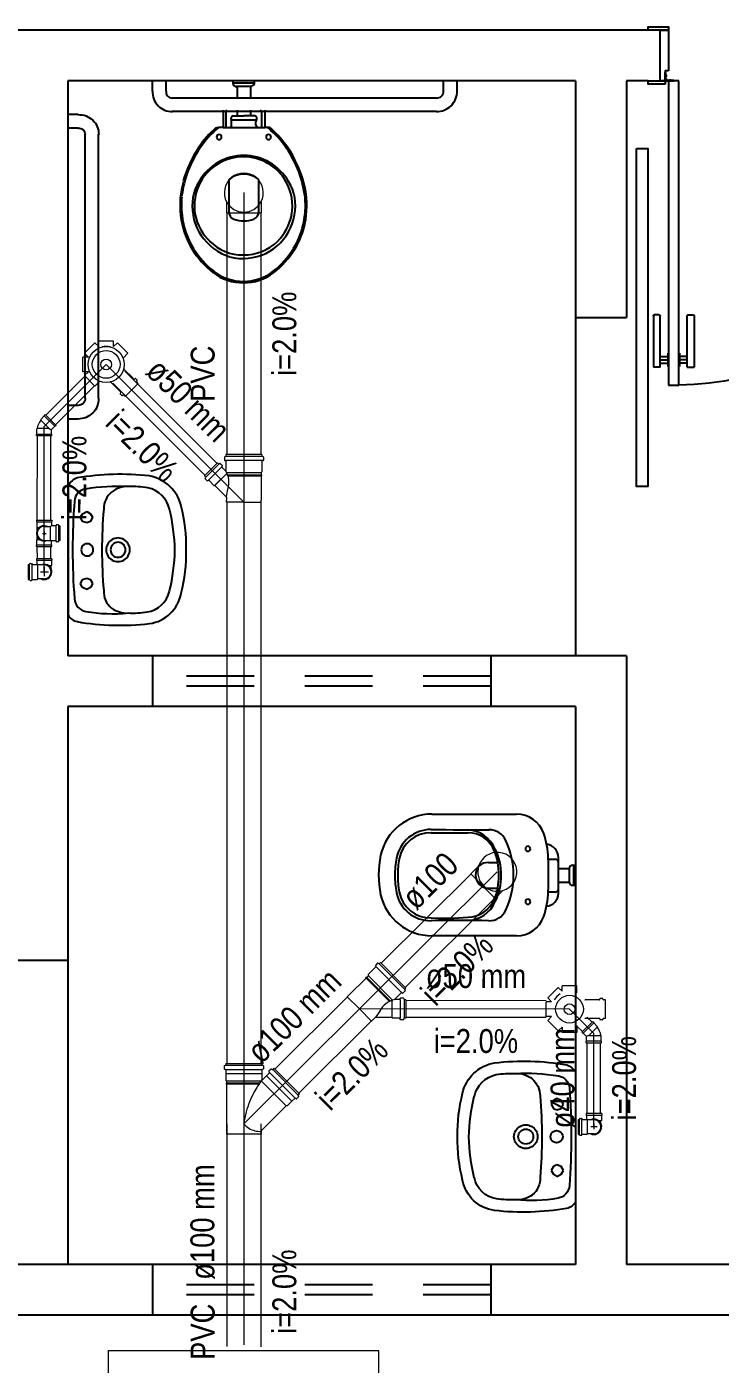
# Model space of a CAD drawing. Header units: inches. Extents: x 48180 to 96389, y -17773 to -8880.
# Drawn here: x 48201.003 to 48203.053, y -8893.734 to -8889.779 of the extents above; entities that cross this region are included whole.
import ezdxf

# ---------------------------------------------------------------- set-up
doc = ezdxf.new("R2010")
doc.units = ezdxf.units.IN
doc.header["$MEASUREMENT"] = 0
doc.linetypes.add('CONTORNO_QUADRO_T', pattern=[0.35, 0.2, -0.15])
for name, color, linetype in [('at_Entity', 7, 'Continuous'), ('barras acess', 7, 'Continuous'), ('ESQUADRIA', 3, 'Continuous'), ('ESQUADRIAS', 7, 'Continuous'), ('Esquadrias_Portas', 2, 'Continuous'), ('JANELA2', 1, 'Continuous'), ('Layout_Equipamentos', 7, 'Continuous'), ('LOUÇAS', 7, 'Continuous'), ('PAREDE', 4, 'Continuous'), ('soleira piso', 7, 'Continuous'), ('TEXTO01', 7, 'Continuous')]:
    doc.layers.add(name, color=color, linetype=linetype)
for name, color, linetype, lineweight in [('NÍVEL 1', 7, 'Continuous', 20), ('Simbolos', 5, 'Continuous', 20), ('Simbolos_int', 174, 'Continuous', 5), ('TQ-Seção tubo', 5, 'Continuous', 20), ('TQ-Textos tubo', 7, 'Continuous', 20), ('TQ-Tubos detalhe', 90, 'Continuous', 20)]:
    doc.layers.add(name, color=color, linetype=linetype, lineweight=lineweight)
doc.styles.add('ARIAL', font='ARIALN.TTF')

# ---------------------------------------------------------------- blocks, each defined once
blk = doc.blocks.new('P90_02')
at = {"layer": 'ESQUADRIAS', "color": 2}
for p, q in [((0.025, 0.075), (0.025, 0.975)), ((0.025, 0.975), (0.055, 0.975)), ((0.055, 0.975), (0.055, 0.075)), ((0.055, 0.075), (0.025, 0.075))]:
    blk.add_line(p, q, dxfattribs=at)
at = {"layer": 'ESQUADRIAS', "color": 3, "linetype": 'Continuous'}
for p, q in [((-0.02, 0.7698), (-0.02, 0.9215)), ((0, 0.9215), (0, 0.7698)), ((0.023, 0.88), (0.023, 0.92)), ((0.057, 0.88), (0.057, 0.92)), ((0.08, 0.9215), (0.08, 0.7698)), ((0.1, 0.7698), (0.1, 0.9215)), ((-0.0035, 0.7668), (-0.0175, 0.7668)), ((0.0835, 0.7668), (0.0975, 0.7668))]:
    blk.add_line(p, q, dxfattribs=at)
at = {"layer": 'ESQUADRIAS', "color": 3}
for p, q in [((0, 0.9215), (-0.02, 0.9215)), ((0, 0.91), (0.023, 0.91)), ((0.023, 0.92), (0.025, 0.92)), ((0.057, 0.92), (0.055, 0.92)), ((0.08, 0.91), (0.057, 0.91)), ((0.08, 0.9215), (0.1, 0.9215)), ((0, 0.9), (0.023, 0.9)), ((0, 0.89), (0.023, 0.89)), ((0.023, 0.88), (0.025, 0.88)), ((0.057, 0.88), (0.055, 0.88)), ((0.08, 0.9), (0.057, 0.9)), ((0.08, 0.89), (0.057, 0.89))]:
    blk.add_line(p, q, dxfattribs=at)
at = {"layer": 'ESQUADRIAS'}
for p, q in [((0.0165, 0.0585), (0.0165, 0.0615)), ((0.0315, 0.0735), (0.0285, 0.0735))]:
    blk.add_line(p, q, dxfattribs=at)
at = {"layer": 'ESQUADRIAS', "color": 3}
for points in [[(0.015, 0.085), (-0.035, 0.085), (-0.035, 0.075), (0.015, 0.075)], [(0.985, 0.085), (0.935, 0.085), (0.935, 0.075), (0.985, 0.075)], [(0.025, -0.075), (0, -0.075), (-0.035, -0.075), (-0.035, -0.085), (0.025, -0.085)], [(0.985, -0.075), (0.925, -0.075), (0.925, -0.085), (0.985, -0.085)]]:
    blk.add_lwpolyline(points, close=True, dxfattribs=at)
at = {"layer": 'ESQUADRIAS', "color": 2}
for points in [[(0.025, 0.045), (0.015, 0.045), (0.015, 0.075), (0, 0.075), (0, -0.075), (0.025, -0.075)], [(0.925, 0.045), (0.935, 0.045), (0.935, 0.075), (0.95, 0.075), (0.95, -0.075), (0.925, -0.075)]]:
    blk.add_lwpolyline(points, close=True, dxfattribs=at)
at = {"layer": 'ESQUADRIAS', "color": 1}
for points in [[(0.016, 0.0705, -0.236068), (0.015, 0.0725), (0.015, 0.07), (0.015, 0.05), (0.016, 0.05)], [(0.0195, 0.074, 0.236068), (0.0175, 0.075), (0.02, 0.075), (0.04, 0.075), (0.04, 0.074)]]:
    blk.add_lwpolyline(points, format="xyb", close=True, dxfattribs=at)
at = {"layer": 'ESQUADRIAS'}
for points in [[(0.0173, 0.0625), (0.0165, 0.0615), (0.016, 0.0615)], [(0.0173, 0.0575), (0.0165, 0.0585), (0.016, 0.0585)], [(0.0173, 0.0596), (0.0175, 0.0596), (0.0175, 0.0575), (0.0173, 0.0575), (0.0173, 0.0625), (0.0175, 0.0625), (0.0175, 0.0604), (0.0173, 0.0604)], [(0.0275, 0.0727), (0.0285, 0.0735), (0.0285, 0.074)], [(0.0304, 0.0727), (0.0304, 0.0725), (0.0325, 0.0725), (0.0325, 0.0727), (0.0275, 0.0727), (0.0275, 0.0725), (0.0296, 0.0725), (0.0296, 0.0727)], [(0.0325, 0.0727), (0.0315, 0.0735), (0.0315, 0.074)]]:
    blk.add_lwpolyline(points, dxfattribs=at)
at = {"layer": 'ESQUADRIAS', "color": 1}
blk.add_circle((0.0175, 0.0725), 0.0025, dxfattribs=at)
at = {"layer": 'ESQUADRIAS'}
blk.add_arc((0.0429, 0.083), 0.8921, 0.1295, 89.2231, dxfattribs=at)
at = {"layer": 'ESQUADRIAS', "color": 3, "linetype": 'Continuous'}
for centre, start, end in [((-0.017, 0.7698), 180, 260.5377), ((-0.003, 0.7698), 260.5377, 360), ((0.083, 0.7698), 180, 279.4623), ((0.097, 0.7698), 279.4623, 0)]:
    blk.add_arc(centre, 0.003, start, end, dxfattribs=at)
blk = doc.blocks.new('new block5')
at = {"layer": 'barras acess', "color": 0}
for p, q in [((-0.3905, 0.04), (0.3905, 0.04)), ((-0.3905, 0), (0.3905, 0)), ((-0.4517, -0.0201), (-0.4517, -0.0508)), ((-0.4117, -0.0201), (-0.4117, -0.0508)), ((0.4083, -0.0201), (0.4083, -0.0508)), ((0.4483, -0.0201), (0.4483, -0.0508))]:
    blk.add_line(p, q, dxfattribs=at)
for centre, radius, start, end in [((-0.3917, -0.02), 0.06, 88.8662, 180.134), ((0.3905, -0.0177), 0.0579, 357.6185, 90.9862), ((-0.3915, -0.0201), 0.0201, 87.1138, 179.9486), ((0.3904, -0.0181), 0.0181, 353.5362, 89.508)]:
    blk.add_arc(centre, radius, start, end, dxfattribs=at)
blk = doc.blocks.new('new block12')
at = {"layer": 'at_Entity', "color": 0}
for p, q in [((-0.1143, 0.055), (-0.1079, 0.0656)), ((-0.1079, 0.0423), (-0.1143, 0.055)), ((-0.1079, 0.0656), (-0.0973, 0.0719)), ((-0.0973, 0.036), (-0.1079, 0.0423)), ((-0.0973, 0.0719), (-0.0846, 0.0656)), ((-0.0846, 0.0423), (-0.0973, 0.036)), ((-0.0846, 0.0656), (-0.0804, 0.055)), ((-0.0804, 0.055), (-0.0846, 0.0423)), ((0.0825, 0.055), (0.0868, 0.0656)), ((0.0868, 0.0423), (0.0825, 0.055)), ((0.0868, 0.0656), (0.0995, 0.0719)), ((0.0995, 0.036), (0.0868, 0.0423)), ((0.0995, 0.0719), (0.11, 0.0656)), ((0.11, 0.0423), (0.0995, 0.036)), ((0.11, 0.0656), (0.1164, 0.055)), ((0.1164, 0.055), (0.11, 0.0423)), ((-0.1904, 0), (0, 0)), ((-0.0635, 0), (0.1248, 0)), ((0, 0), (0.1926, 0))]:
    blk.add_line(p, q, dxfattribs=at)
for centre, radius, start, end in [((-0.1037, 0.2192), 0.1175, 102.514, 169.9443), ((-0.0119, -0.1249), 0.4735, 88.698, 104.4219), ((0.0099, -0.1255), 0.4741, 75.6368, 91.3415), ((0.1075, 0.2249), 0.1107, 7.7196, 79.5925), ((-0.1021, 0.2163), 0.0847, 102.9461, 167.2809), ((0.0138, -0.2613), 0.5766, 91.3524, 103.5038), ((-0.0133, -0.2572), 0.5725, 76.4579, 88.6966), ((0.1052, 0.222), 0.0784, 8.4194, 78.3837), ((0.5296, 0.1532), 0.7539, 173.4134, 189.6929), ((-0.5309, 0.1535), 0.7531, 350.2791, 6.5765), ((0.1228, 0.188), 0.311, 171.3221, 181.8265), ((-0.1329, 0.1882), 0.3189, 357.9946, 8.1696), ((0.4249, 0.1494), 0.6136, 177.3231, 189.2415), ((-0.1166, 0.1739), 0.0716, 176.6025, 219.5997), ((-0.0011, 0.1471), 0.0349, 150.0032, 209.9968), ((-0.0011, 0.1471), 0.0349, 90, 149.9929), ((-0.0011, 0.1471), 0.0222, 90, 180), ((-0.0011, 0.1471), 0.0349, 29.9968, 89.9993), ((-0.0011, 0.1471), 0.0222, 360, 90), ((-0.0011, 0.1471), 0.0349, 330.0032, 29.9968), ((0.1078, 0.1732), 0.0781, 324.6525, 2.8394), ((-0.2623, 0.1317), 0.4504, 349.782, 5.7972), ((-0.1209, 0.1714), 0.0667, 220.3438, 269.4487), ((-0.0011, 0.1471), 0.0349, 209.9968, 269.9993), ((-0.0011, 0.1471), 0.0222, 180, 270), ((-0.0011, 0.1471), 0.0222, 270.0097, 360), ((-0.0011, 0.1471), 0.0349, 270, 329.9929), ((0.1226, 0.1679), 0.0631, 266.7732, 320.7547), ((0.0021, 1.5743), 1.4748, 265.1896, 269.9391), ((-0.001, 1.4521), 1.3526, 270.0208, 275.0951), ((-0.1427, 0.0567), 0.0385, 188.7558, 265.6127), ((-0.0011, 0.0561), 0.018, 150.0128, 209.9872), ((-0.0011, 0.0561), 0.018, 90, 150.0398), ((-0.0011, 0.0561), 0.018, 210.0191, 270.0367), ((-0.001, 0.0561), 0.018, 30.0191, 90.0367), ((-0.0011, 0.0561), 0.018, 270, 330.0398), ((-0.0011, 0.0561), 0.018, 330.0128, 29.9872), ((0.1414, 0.0585), 0.0402, 273.114, 350.3928), ((-0.1647, 0.0446), 0.0522, 200.5417, 238.93), ((-0.0074, 1.7284), 1.7156, 265.3753, 270.2103), ((-0.0011, 1.8918), 1.879, 270, 274.4144), ((0.1736, 0.034), 0.0386, 297.8673, 348.5693)]:
    blk.add_arc(centre, radius, start, end, dxfattribs=at)
blk = doc.blocks.new('A$C61EF7F33')
at = {"layer": 'at_Entity', "color": 7}
for p, q in [((0.1567, 0.5886), (0.1567, 0.5992)), ((0.2202, 0.5886), (0.2202, 0.5992)), ((0.2202, 0.5907), (0.1567, 0.5907)), ((0.2096, 0.5801), (0.1662, 0.5801)), ((0.1694, 0.5484), (0.1694, 0.5801)), ((0.2096, 0.5484), (0.2096, 0.5801)), ((0.127, 0.5103), (0.127, 0.4594)), ((0.1355, 0.5039), (0.1355, 0.4594)), ((0.1884, 0.4814), (0.1514, 0.4814)), ((0.1524, 0.4666), (0.1524, 0.4772)), ((0.1573, 0.4935), (0.189, 0.4935)), ((0.1694, 0.4935), (0.1694, 0.5103)), ((0.2257, 0.4814), (0.1884, 0.4814)), ((0.2208, 0.4935), (0.189, 0.4935)), ((0.2096, 0.4935), (0.2096, 0.5103)), ((0.2244, 0.4666), (0.2244, 0.4772)), ((0.2414, 0.4594), (0.2414, 0.5039)), ((0.252, 0.4594), (0.252, 0.5103)), ((0.1186, 0.4594), (0.1136, 0.4594)), ((0.127, 0.4594), (0.1186, 0.4594)), ((0.127, 0.4594), (0.1884, 0.4594)), ((0.1884, 0.4594), (0.252, 0.4594)), ((0.2583, 0.4594), (0.252, 0.4594)), ((0.2625, 0.4594), (0.2583, 0.4594)), ((0.144, 0.3049), (0.144, 0.2096)), ((0.2329, 0.2096), (0.2329, 0.3056))]:
    blk.add_line(p, q, dxfattribs=at)
for centre, radius, start, end in [((0.1662, 0.5897), 0.00953, 180, 270), ((0.2059, 0.596), 0.016, 279.3701, 332.689), ((0.1429, 0.5041), 0.00741, 124.2355, 181.7249), ((0.1644, 0.4857), 0.0138, 160.6147, 199.6606), ((0.1563, 0.4882), 0.00529, 133.933, 157.3935), ((0.1408, 0.4763), 0.0117, 4.0536, 24.0048), ((0.157, 0.4861), 0.00741, 87.9561, 126.0977), ((0.2211, 0.4861), 0.00741, 53.8993, 92.047), ((0.236, 0.4763), 0.0116, 155.9787, 175.9628), ((0.2218, 0.4882), 0.00529, 22.5976, 46.0759), ((0.2191, 0.4866), 0.00841, 318.8439, 25.7885), ((0.234, 0.5041), 0.00741, 358.2803, 55.7738), ((0.3201, 0.2196), 0.3208, 131.9458, 145.5361), ((0.3201, 0.2196), 0.3165, 130.7228, 145.5359), ((0.0741, 0.6714), 0.2156, 278.4502, 280.5566), ((0.1154, 0.4309), 0.00741, 90, 180), ((0.1154, 0.4309), 0.00741, 360, 90), ((0.145, 0.4668), 0.00741, 274.7241, 357.9893), ((0.2318, 0.4668), 0.00741, 182.0158, 265.2815), ((0.2615, 0.4309), 0.00741, 90, 180), ((0.2551, 0.4499), 0.00953, 51.3502, 83.0075), ((0.0669, 0.2287), 0.3, 34.2601, 49.668), ((0.2615, 0.4309), 0.00741, 360, 90), ((0.2635, 0.4537), 0.00587, 34.8914, 99.2345), ((0.0539, 0.2184), 0.3208, 34.4641, 48.054), ((0.3335, 0.2128), 0.3314, 145.849, 172.7045), ((0.3335, 0.2128), 0.3356, 145.849, 164.7454), ((0.1154, 0.4309), 0.00741, 180, 270), ((0.1154, 0.4309), 0.00741, 270, 0), ((0.2615, 0.4309), 0.00741, 180, 270), ((0.2615, 0.4309), 0.00741, 270, 0), ((0.0407, 0.2115), 0.3313, 7.295, 34.1515), ((0.0407, 0.2113), 0.3356, 15.2545, 34.1511), ((0.1895, 0.2234), 0.1535, 90.2472, 150.3425), ((0.1874, 0.2276), 0.145, 89.8901, 150.0897), ((0.1874, 0.2276), 0.145, 29.9103, 90.1099), ((0.1874, 0.2234), 0.1535, 29.6576, 89.7528), ((0.1888, 0.2527), 0.0688, 50.1806, 130.6879), ((0.2424, 0.2297), 0.2424, 163.2404, 187.0479), ((0.1732, 0.2276), 0.1373, 148.4966, 191.0268), ((0.1874, 0.2276), 0.145, 150.1941, 191.0687), ((0.1872, 0.2278), 0.145, 348.9368, 29.8057), ((0.2037, 0.2276), 0.1373, 348.9786, 31.5037), ((0.1323, 0.2297), 0.2424, 352.9578, 16.7598), ((0.2424, 0.2297), 0.2382, 174.2431, 187.0545), ((0.1324, 0.2297), 0.2381, 352.9523, 5.7623), ((0.2488, 0.2276), 0.2488, 186.4819, 211.0747), ((0.2488, 0.2276), 0.2445, 186.4765, 211.0696), ((0.1916, 0.2276), 0.1556, 190.0305, 228.7794), ((0.1853, 0.2276), 0.1429, 190.8105, 226.9281), ((0.1683, 0.2107), 0.0243, 179.1101, 246.4894), ((0.2085, 0.2107), 0.0243, 293.5162, 0.8899), ((0.1779, 0.2303), 0.1634, 312.1133, 349.5109), ((0.1728, 0.2336), 0.1605, 316.0762, 348.1979), ((0.126, 0.2281), 0.2445, 328.9362, 353.5293), ((0.126, 0.2281), 0.2488, 328.9307, 353.5234), ((0.1886, 0.2665), 0.0836, 249.2303, 290.7808), ((0.1835, 0.2158), 0.1332, 223.8955, 271.4883), ((0.1895, 0.2255), 0.1429, 269.3408, 313.7749), ((0.2636, 0.2403), 0.2678, 211.679, 231.8384), ((0.2636, 0.2403), 0.2636, 211.6846, 231.8282), ((0.1845, 0.2091), 0.1372, 225.9377, 271.2882), ((0.1874, 0.2255), 0.1535, 269.9506, 310.6712), ((0.1111, 0.2403), 0.2636, 308.1775, 328.32), ((0.1112, 0.2403), 0.2678, 308.1665, 328.3263), ((0.1874, 0.1493), 0.1493, 233.009, 270.1317), ((0.1874, 0.1493), 0.145, 233.0255, 270.1317), ((0.1874, 0.1493), 0.145, 269.8792, 306.9855), ((0.1874, 0.1493), 0.1493, 269.8791, 307.0019)]:
    blk.add_arc(centre, radius, start, end, dxfattribs=at)
at = {"layer": 'LOUÇAS'}
blk.add_line((0.1456, 0.4594), (0.252, 0.4594), dxfattribs=at)
blk = doc.blocks.new('new block13')
at = {"layer": 'at_Entity', "color": 0}
for p, q in [((-0.0317, 0), (0.0317, 0)), ((-0.0307, -0.0063), (0.0286, -0.0063)), ((-0.0212, -0.0508), (-0.0212, -0.019)), ((-0.0212, -0.019), (0.019, -0.019)), ((0.019, -0.0508), (0.019, -0.019)), ((0.0529, -0.0508), (-0.0529, -0.0508)), ((-0.0487, -0.0804), (-0.0487, -0.0603)), ((0.0487, -0.0603), (0.0487, -0.0806)), ((-0.182, -0.4243), (-0.182, -0.1746)), ((0.1778, -0.1746), (0.1778, -0.4243)), ((-0.0386, -0.2575), (-0.0386, -0.23)), ((0.0376, -0.2302), (0.0376, -0.2575))]:
    blk.add_line(p, q, dxfattribs=at)
for centre, radius, start, end in [((-0.0212, -0.0095), 0.00952, 180, 270), ((0.019, -0.0095), 0.00952, 270, 0), ((-0.054, -0.0898), 0.0391, 88.4183, 173.4493), ((-0.0391, -0.0603), 0.00952, 90, 180), ((0.0391, -0.0603), 0.00952, 360, 90), ((0.052, -0.0896), 0.0388, 5.5755, 88.6298), ((-0.0972, -0.1743), 0.0848, 109.0789, 180.1997), ((-0.0434, -0.329), 0.2486, 92.0489, 109.145), ((-0.0024, -1.4753), 1.3956, 87.9511, 92.0489), ((0.0393, -0.3283), 0.2479, 70.8427, 88.1091), ((0.093, -0.1743), 0.0848, 359.8003, 70.9211), ((-0.0794, -0.1407), 0.00741, 90, 180), ((-0.0794, -0.1407), 0.00741, 180, 270), ((-0.0794, -0.1407), 0.00741, 360, 90), ((-0.0794, -0.1407), 0.00741, 270, 0), ((0.0772, -0.1407), 0.00741, 90, 180), ((0.0772, -0.1407), 0.00741, 180, 270), ((0.0772, -0.1407), 0.00741, 360, 90), ((0.0772, -0.1407), 0.00741, 270, 0), ((-0.0011, -0.4276), 0.2444, 90, 114.9606), ((-0.001, -0.4276), 0.2444, 65.0391, 90.0003), ((-0.0408, -0.3242), 0.0949, 113.5727, 176.7329), ((-0.0815, -0.255), 0.054, 114.961, 180.9064), ((-0.0048, -0.3879), 0.1679, 88.7182, 116.1404), ((-0.0115, -0.383), 0.1554, 100.3133, 113.389), ((-0.0011, -0.4264), 0.2, 90, 101.0171), ((0.0027, -0.3879), 0.1679, 63.8614, 91.28), ((-0.0011, -0.4264), 0.1999, 78.9807, 90.0022), ((0.021, -0.3344), 0.1055, 63.0017, 81.1951), ((0.0398, -0.3228), 0.0932, 2.4426, 66.7336), ((0.0794, -0.255), 0.054, 359.0936, 65.039), ((-8.9781, -0.2835), 8.8426, 359.07167, 0.18792), ((-0.0434, -0.3185), 0.0836, 110.863, 180.2362), ((-0.003, -0.2599), 0.0357, 176.0445, 272.3446), ((-0.0016, -0.2564), 0.0391, 270.0027, 0), ((0.0391, -0.3185), 0.0836, 359.7638, 69.1369), ((9.2796, -0.3417), 9.1467, 179.46215, 180.53334), ((-5.7851, -0.3984), 5.6587, 359.7103, 0.8057), ((-0.525, -0.3855), 0.6512, 356.3513, 5.878), ((-0.0265, -0.4243), 0.1555, 180.0055, 257.2943), ((-0.0313, -0.426), 0.1054, 180.4233, 258.8896), ((-0.0333, -0.4294), 0.0932, 178.5002, 259.6559), ((0.0307, -0.4285), 0.0942, 280.5689, 0.9284), ((0.0307, -0.4285), 0.1026, 280.5688, 0.9284), ((0.0222, -0.4243), 0.1555, 282.7128, 359.9983), ((-0.001, -0.2579), 0.2762, 259.4366, 269.9996), ((-0.0014, -0.2601), 0.2655, 259.4366, 270.0028), ((-0.0021, -0.2455), 0.2801, 270.136, 280.2849), ((-0.0011, -0.2581), 0.2759, 270, 280.577), ((-0.0021, -0.2899), 0.292, 258.435, 281.5683)]:
    blk.add_arc(centre, radius, start, end, dxfattribs=at)
at = {"layer": 'Layout_Equipamentos'}
for p, q in [((-0.0307, -0.0095), (-0.0307, 0)), ((0.0286, -0.0095), (0.0286, 0))]:
    blk.add_line(p, q, dxfattribs=at)

msp = doc.modelspace()

# ---------------------------------------------------------------- hatches: boundary and pattern name
at = {"layer": 'TEXTO01'}
h = msp.add_hatch(dxfattribs=at)
h.set_pattern_fill('ANGLE', color=256)
h.set_pattern_definition([(0, (45917.332, -9772.738), (0, 6.985), [5.08, -1.905]), (90, (45917.332, -9772.738), (-6.985, 4e-16), [5.08, -1.905])])
h.paths.add_polyline_path([(48202.512, -8890.1324, 1), (48202.4664, -8890.1324, 1)])
h = msp.add_hatch(dxfattribs=at)
h.set_pattern_fill('ANGLE', color=256)
h.set_pattern_definition([(0, (45916.321, -9775.9), (0, 6.985), [5.08, -1.905]), (90, (45916.321, -9775.9), (-6.985, 4e-16), [5.08, -1.905])])
h.paths.add_polyline_path([(48201.5014, -8893.2946, 1), (48201.4557, -8893.2946, 1)])

# ---------------------------------------------------------------- linework, layer by layer
at = {"layer": 'ESQUADRIA', "linetype": 'CONTORNO_QUADRO_T'}
for p, q in [((48202.3751, -8891.6992), (48201.3751, -8891.6992)), ((48202.3751, -8891.7292), (48201.3751, -8891.7292)), ((48202.3751, -8893.4992), (48201.3751, -8893.4992)), ((48202.3751, -8893.5292), (48201.3751, -8893.5292))]:
    msp.add_line(p, q, dxfattribs=at)
at = {"layer": 'Esquadrias_Portas'}
msp.add_lwpolyline([(48202.8051, -8890.1392), (48202.8384, -8890.1392), (48202.8384, -8891.1392), (48202.8051, -8891.1392), (48202.8051, -8890.1392)], dxfattribs=at)
at = {"layer": 'JANELA2'}
for p, q in [((48201.3751, -8891.6392), (48201.3751, -8891.7892)), ((48202.3751, -8891.6392), (48202.3751, -8891.7892)), ((48201.3751, -8893.4392), (48201.3751, -8893.5892)), ((48202.3751, -8893.4392), (48202.3751, -8893.5892))]:
    msp.add_line(p, q, dxfattribs=at)
at = {"layer": 'NÍVEL 1'}
for centre, radius in [((48201.2381, -8890.7778), 0.041), ((48201.2381, -8890.7778), 0.0158), ((48202.6071, -8892.6843), 0.041), ((48202.6071, -8892.6843), 0.0158)]:
    msp.add_circle(centre, radius, dxfattribs=at)
at = {"layer": 'PAREDE', "linetype": 'Continuous'}
for p, q in [((48202.8401, -8889.7892), (48199.4251, -8889.7892)), ((48202.9001, -8889.7892), (48202.8751, -8889.7892)), ((48201.1251, -8889.9392), (48201.1251, -8891.6392)), ((48202.6251, -8889.9392), (48201.1251, -8889.9392)), ((48202.6251, -8889.9392), (48202.6251, -8890.6392)), ((48202.7751, -8889.9392), (48202.7751, -8890.6392)), ((48202.8401, -8889.9392), (48202.7751, -8889.9392)), ((48202.9301, -8889.9392), (48202.8751, -8889.9392)), ((48202.6251, -8890.6392), (48202.7751, -8890.6392)), ((48202.7751, -8891.6392), (48201.1251, -8891.6392)), ((48202.7751, -8891.6392), (48202.7751, -8893.4392)), ((48201.1251, -8891.7892), (48201.1251, -8892.5392)), ((48202.6251, -8891.7892), (48201.1251, -8891.7892)), ((48202.6251, -8891.7892), (48202.6251, -8893.4392)), ((48200.9751, -8892.5392), (48201.1251, -8892.5392)), ((48202.6251, -8893.4392), (48198.3751, -8893.4392)), ((48205.5751, -8893.4392), (48202.7751, -8893.4392)), ((48205.5751, -8893.5892), (48195.4251, -8893.5892))]:
    msp.add_line(p, q, dxfattribs=at)
at = {"layer": 'Simbolos'}
for p, q in [((48201.5941, -8890.2971), (48201.5941, -8890.3298)), ((48201.6956, -8890.2971), (48201.6956, -8890.3298)), ((48201.2162, -8890.7252), (48201.2164, -8890.7087)), ((48201.2599, -8890.7087), (48201.2164, -8890.7087)), ((48201.26, -8890.7252), (48201.2599, -8890.7087)), ((48201.1739, -8890.7444), (48201.2047, -8890.7137)), ((48201.1854, -8890.7559), (48201.1739, -8890.7444)), ((48201.2162, -8890.7252), (48201.2047, -8890.7137)), ((48201.26, -8890.7252), (48201.2715, -8890.7137)), ((48201.3023, -8890.7445), (48201.2715, -8890.7137)), ((48201.2878, -8890.759), (48201.3023, -8890.7445)), ((48201.1854, -8890.7559), (48201.169, -8890.7561)), ((48201.169, -8890.7995), (48201.169, -8890.7561)), ((48201.3166, -8890.8178), (48201.2902, -8890.7915)), ((48201.1854, -8890.7997), (48201.169, -8890.7995)), ((48201.1854, -8890.7997), (48201.1741, -8890.811)), ((48201.2048, -8890.8418), (48201.1741, -8890.811)), ((48201.2192, -8890.8275), (48201.2048, -8890.8418)), ((48201.278, -8890.8564), (48201.2517, -8890.83)), ((48201.3167, -8890.818), (48201.3166, -8890.8178)), ((48201.3201, -8890.8214), (48201.3167, -8890.818)), ((48201.3215, -8890.8214), (48201.3236, -8890.8196)), ((48201.3296, -8890.8246), (48201.3249, -8890.8198)), ((48201.3279, -8890.8292), (48201.3298, -8890.8258)), ((48201.3328, -8890.8341), (48201.3279, -8890.8292)), ((48201.2782, -8890.8565), (48201.278, -8890.8564)), ((48201.2815, -8890.8599), (48201.2782, -8890.8565)), ((48201.2815, -8890.8613), (48201.2798, -8890.8634)), ((48201.2847, -8890.8694), (48201.2799, -8890.8647)), ((48201.2893, -8890.8677), (48201.2859, -8890.8696)), ((48201.2943, -8890.8726), (48201.2893, -8890.8677)), ((48201.2943, -8890.8726), (48201.3328, -8890.8341)), ((48201.0553, -8890.9301), (48201.0448, -8890.9406)), ((48201.0448, -8890.9406), (48201.0448, -8890.9423)), ((48201.0581, -8890.9258), (48201.0553, -8890.9286)), ((48201.0553, -8890.9286), (48201.0553, -8890.9301)), ((48201.0903, -8890.9581), (48201.0581, -8890.9258)), ((48201.0321, -8890.9848), (48201.0331, -8890.9838)), ((48201.0321, -8890.9888), (48201.0321, -8890.9848)), ((48201.0776, -8890.9888), (48201.0321, -8890.9888)), ((48201.0331, -8890.9688), (48201.0343, -8890.9676)), ((48201.0331, -8890.9838), (48201.0331, -8890.9688)), ((48201.0861, -8890.9608), (48201.0766, -8890.9703)), ((48201.0766, -8890.9838), (48201.0766, -8890.9703)), ((48201.0776, -8890.9848), (48201.0766, -8890.9838)), ((48201.0776, -8890.9888), (48201.0776, -8890.9848)), ((48201.0876, -8890.9608), (48201.0861, -8890.9608)), ((48201.0903, -8890.9581), (48201.0876, -8890.9608)), ((48201.5673, -8891.0688), (48201.5286, -8891.1076)), ((48201.5673, -8891.0688), (48201.5703, -8891.0718)), ((48201.5873, -8891.0516), (48201.5873, -8891.0608)), ((48201.5881, -8891.0506), (48201.5911, -8891.0498)), ((48201.5883, -8891.0618), (48201.5908, -8891.0621)), ((48201.6983, -8891.0443), (48201.5918, -8891.0443)), ((48201.5918, -8891.0443), (48201.5918, -8891.0488)), ((48201.6983, -8891.0496), (48201.5918, -8891.0496)), ((48201.6983, -8891.0623), (48201.5918, -8891.0623)), ((48201.5918, -8891.0631), (48201.5918, -8891.0906)), ((48201.6983, -8891.0443), (48201.6983, -8891.0488)), ((48201.6983, -8891.0631), (48201.6983, -8891.0951)), ((48201.7021, -8891.0506), (48201.6991, -8891.0498)), ((48201.7018, -8891.0618), (48201.6993, -8891.0621)), ((48201.7028, -8891.0516), (48201.7028, -8891.0608)), ((48201.5286, -8891.1076), (48201.5316, -8891.1106)), ((48201.5708, -8891.0726), (48201.5323, -8891.1111)), ((48201.5711, -8891.0723), (48201.5326, -8891.1108)), ((48201.5793, -8891.0811), (48201.5408, -8891.1196)), ((48201.5796, -8891.0808), (48201.5411, -8891.1193)), ((48201.5951, -8891.0998), (48201.5593, -8891.1356)), ((48201.5953, -8891.0996), (48201.5596, -8891.1353)), ((48201.5743, -8891.0706), (48201.5716, -8891.0721)), ((48201.5753, -8891.0708), (48201.5816, -8891.0768)), ((48201.5803, -8891.0801), (48201.5818, -8891.0783)), ((48201.5803, -8891.0813), (48201.5901, -8891.0911)), ((48201.5943, -8891.0976), (48201.6956, -8891.0976)), ((48201.5968, -8891.1038), (48201.6956, -8891.1038)), ((48201.5981, -8891.1071), (48201.6956, -8891.1071)), ((48201.6981, -8891.0953), (48201.6956, -8891.0976)), ((48201.6956, -8891.0976), (48201.6956, -8891.1038)), ((48201.6956, -8891.1038), (48201.6971, -8891.1041)), ((48201.6956, -8891.1071), (48201.6956, -8891.1791)), ((48201.6956, -8891.1071), (48201.6971, -8891.1071)), ((48201.6983, -8891.0951), (48201.6958, -8891.0973)), ((48201.6971, -8891.1041), (48201.6971, -8891.1071)), ((48201.5303, -8891.1146), (48201.5318, -8891.1118)), ((48201.5306, -8891.1156), (48201.5366, -8891.1218)), ((48201.5381, -8891.1221), (48201.5401, -8891.1203)), ((48201.5413, -8891.1203), (48201.5566, -8891.1356)), ((48201.5566, -8891.1356), (48201.5593, -8891.1356)), ((48201.5593, -8891.1356), (48201.5941, -8891.1701)), ((48201.5941, -8891.1701), (48201.5941, -8891.1791)), ((48201.5941, -8891.1851), (48201.5941, -8891.1791)), ((48201.6448, -8891.1851), (48201.5941, -8891.1851)), ((48201.6448, -8891.1851), (48201.6956, -8891.1851)), ((48201.6956, -8891.1851), (48201.6956, -8891.1791)), ((48201.0318, -8891.2386), (48201.0773, -8891.2383)), ((48201.0318, -8891.2386), (48201.0318, -8891.2426)), ((48201.0318, -8891.2426), (48201.0328, -8891.2436)), ((48201.0328, -8891.2436), (48201.0328, -8891.2586)), ((48201.0328, -8891.2586), (48201.0341, -8891.2598)), ((48201.0341, -8891.2678), (48201.0341, -8891.2598)), ((48201.0546, -8891.2568), (48201.0643, -8891.2568)), ((48201.0643, -8891.2568), (48201.0736, -8891.2568)), ((48201.0751, -8891.2553), (48201.0736, -8891.2568)), ((48201.0893, -8891.2553), (48201.0751, -8891.2553)), ((48201.0773, -8891.2423), (48201.0763, -8891.2433)), ((48201.0763, -8891.2433), (48201.0763, -8891.2553)), ((48201.0773, -8891.2383), (48201.0773, -8891.2423)), ((48201.0903, -8891.2533), (48201.0903, -8891.2546)), ((48201.0961, -8891.2523), (48201.0913, -8891.2523)), ((48201.0971, -8891.2531), (48201.0976, -8891.2546)), ((48201.1016, -8891.2553), (48201.0986, -8891.2553)), ((48201.1016, -8891.2553), (48201.1016, -8891.2996)), ((48201.0328, -8891.2966), (48201.0341, -8891.2956)), ((48201.0328, -8891.3116), (48201.0328, -8891.2966)), ((48201.0341, -8891.2956), (48201.0341, -8891.2876)), ((48201.0546, -8891.2981), (48201.0643, -8891.2981)), ((48201.0643, -8891.2981), (48201.0736, -8891.2981)), ((48201.0751, -8891.2996), (48201.0736, -8891.2981)), ((48201.0893, -8891.2996), (48201.0751, -8891.2996)), ((48201.0763, -8891.3113), (48201.0763, -8891.2996)), ((48201.0903, -8891.3016), (48201.0903, -8891.3003)), ((48201.0961, -8891.3026), (48201.0913, -8891.3026)), ((48201.0971, -8891.3018), (48201.0976, -8891.3003)), ((48201.1016, -8891.2996), (48201.0986, -8891.2996)), ((48201.0318, -8891.3126), (48201.0328, -8891.3116)), ((48201.0318, -8891.3166), (48201.0318, -8891.3126)), ((48201.0318, -8891.3166), (48201.0773, -8891.3163)), ((48201.0773, -8891.3123), (48201.0763, -8891.3113)), ((48201.0773, -8891.3163), (48201.0773, -8891.3123)), ((48201.0077, -8891.3691), (48201.0077, -8891.4133)), ((48201.0077, -8891.3691), (48201.0107, -8891.3691)), ((48201.0122, -8891.3668), (48201.0117, -8891.3683)), ((48201.0132, -8891.3661), (48201.0179, -8891.3661)), ((48201.0189, -8891.3671), (48201.0189, -8891.3681)), ((48201.0199, -8891.3691), (48201.0342, -8891.3693)), ((48201.0774, -8891.3523), (48201.0319, -8891.3523)), ((48201.0319, -8891.3523), (48201.0319, -8891.3563)), ((48201.0319, -8891.3563), (48201.0329, -8891.3573)), ((48201.0329, -8891.3573), (48201.0329, -8891.3693)), ((48201.0342, -8891.3693), (48201.0357, -8891.3708)), ((48201.0449, -8891.3708), (48201.0357, -8891.3708)), ((48201.0547, -8891.3708), (48201.0449, -8891.3708)), ((48201.0764, -8891.3723), (48201.0752, -8891.3736)), ((48201.0752, -8891.3816), (48201.0752, -8891.3736)), ((48201.0774, -8891.3563), (48201.0764, -8891.3573)), ((48201.0764, -8891.3573), (48201.0764, -8891.3723)), ((48201.0774, -8891.3523), (48201.0774, -8891.3563)), ((48201.0077, -8891.4133), (48201.0107, -8891.4133)), ((48201.0122, -8891.4156), (48201.0117, -8891.4138)), ((48201.0132, -8891.4163), (48201.0179, -8891.4163)), ((48201.0189, -8891.4153), (48201.0189, -8891.4141)), ((48201.0199, -8891.4133), (48201.0342, -8891.4136)), ((48201.0342, -8891.4136), (48201.0357, -8891.4121)), ((48201.0449, -8891.4121), (48201.0357, -8891.4121)), ((48201.0547, -8891.4121), (48201.0449, -8891.4121)), ((48202.3386, -8892.2616), (48202.3153, -8892.2846)), ((48202.4103, -8892.3336), (48202.3871, -8892.3566)), ((48202.0353, -8892.5596), (48202.0126, -8892.5821)), ((48202.0401, -8892.5483), (48202.0336, -8892.5548)), ((48202.0336, -8892.5563), (48202.0353, -8892.5581)), ((48202.0358, -8892.5591), (48202.1108, -8892.6346)), ((48202.0413, -8892.5481), (48202.0441, -8892.5498)), ((48202.0448, -8892.5501), (48202.1198, -8892.6256)), ((48202.0486, -8892.5463), (48202.0453, -8892.5496)), ((48202.0486, -8892.5463), (48202.1236, -8892.6218)), ((48202.0061, -8892.5926), (48201.9548, -8892.6433)), ((48202.0071, -8892.5893), (48202.0048, -8892.5916)), ((48202.0061, -8892.5926), (48202.0048, -8892.5916)), ((48202.0748, -8892.6618), (48202.0061, -8892.5926)), ((48202.0083, -8892.5903), (48202.0071, -8892.5893)), ((48202.0128, -8892.5858), (48202.0083, -8892.5903)), ((48202.0778, -8892.6603), (48202.0083, -8892.5903)), ((48202.0126, -8892.5821), (48202.0128, -8892.5856)), ((48202.0126, -8892.5826), (48202.0128, -8892.5858)), ((48202.0841, -8892.6576), (48202.0128, -8892.5858)), ((48201.9506, -8892.6476), (48201.9548, -8892.6433)), ((48201.9866, -8892.6836), (48201.9506, -8892.6476)), ((48202.1103, -8892.6351), (48202.0908, -8892.6546)), ((48202.1136, -8892.6366), (48202.1118, -8892.6351)), ((48202.1216, -8892.6301), (48202.1151, -8892.6366)), ((48202.1236, -8892.6218), (48202.1203, -8892.6251)), ((48202.1218, -8892.6288), (48202.1203, -8892.6263)), ((48202.5736, -8892.6201), (48202.5428, -8892.6508)), ((48202.5543, -8892.6626), (48202.5428, -8892.6508)), ((48202.5853, -8892.6316), (48202.5736, -8892.6201)), ((48202.6288, -8892.6153), (48202.5853, -8892.6153)), ((48202.5853, -8892.6316), (48202.5853, -8892.6153)), ((48202.6288, -8892.6358), (48202.6288, -8892.6153)), ((48201.9866, -8892.6836), (48202.0223, -8892.7196)), ((48202.0821, -8892.6583), (48202.0818, -8892.7088)), ((48202.0821, -8892.6588), (48202.0818, -8892.7093)), ((48202.1056, -8892.6561), (48202.0918, -8892.6561)), ((48202.1063, -8892.6553), (48202.1066, -8892.6528)), ((48202.1063, -8892.6563), (48202.1063, -8892.7108)), ((48202.1063, -8892.6566), (48202.1063, -8892.7111)), ((48202.1166, -8892.6523), (48202.1078, -8892.6521)), ((48202.1173, -8892.6528), (48202.1183, -8892.6558)), ((48202.1183, -8892.6563), (48202.1183, -8892.7108)), ((48202.1183, -8892.6566), (48202.1183, -8892.7111)), ((48202.1236, -8892.6566), (48202.1193, -8892.6566)), ((48202.1236, -8892.6566), (48202.1233, -8892.7113)), ((48202.5381, -8892.7061), (48202.5381, -8892.6626)), ((48202.5543, -8892.6626), (48202.5381, -8892.6626)), ((48202.6908, -8892.6571), (48202.6536, -8892.6571)), ((48202.6911, -8892.6571), (48202.6908, -8892.6571)), ((48202.6958, -8892.6571), (48202.6911, -8892.6571)), ((48202.6968, -8892.6561), (48202.6971, -8892.6533)), ((48202.7048, -8892.6526), (48202.6981, -8892.6526)), ((48202.7068, -8892.6571), (48202.7058, -8892.6533)), ((48202.7138, -8892.6571), (48202.7068, -8892.6571)), ((48202.7138, -8892.7116), (48202.7138, -8892.6571)), ((48202.0223, -8892.7196), (48202.0266, -8892.7153)), ((48202.0328, -8892.7091), (48202.0266, -8892.7153)), ((48202.0818, -8892.7093), (48202.0328, -8892.7091)), ((48202.0838, -8892.7113), (48202.0818, -8892.7093)), ((48202.1053, -8892.7113), (48202.0838, -8892.7113)), ((48202.1063, -8892.7148), (48202.1063, -8892.7121)), ((48202.1163, -8892.7156), (48202.1076, -8892.7156)), ((48202.1173, -8892.7151), (48202.1181, -8892.7121)), ((48202.1233, -8892.7113), (48202.1191, -8892.7113)), ((48202.5543, -8892.7061), (48202.5381, -8892.7061)), ((48202.5543, -8892.7061), (48202.5428, -8892.7178)), ((48202.5736, -8892.7486), (48202.5428, -8892.7178)), ((48202.6436, -8892.7528), (48202.6758, -8892.7206)), ((48202.6908, -8892.7116), (48202.6536, -8892.7116)), ((48202.6758, -8892.7206), (48202.6786, -8892.7233)), ((48202.6786, -8892.7233), (48202.6786, -8892.7248)), ((48202.6786, -8892.7248), (48202.6891, -8892.7353)), ((48202.6911, -8892.7116), (48202.6908, -8892.7116)), ((48202.6958, -8892.7116), (48202.6911, -8892.7116)), ((48202.6968, -8892.7126), (48202.6971, -8892.7153)), ((48202.7048, -8892.7161), (48202.6981, -8892.7161)), ((48202.7068, -8892.7116), (48202.7058, -8892.7153)), ((48202.7138, -8892.7116), (48202.7068, -8892.7116)), ((48202.5853, -8892.7371), (48202.5736, -8892.7486)), ((48202.5853, -8892.7371), (48202.5853, -8892.7531)), ((48202.6288, -8892.7531), (48202.5853, -8892.7531)), ((48202.6288, -8892.7328), (48202.6288, -8892.7531)), ((48202.6436, -8892.7528), (48202.6463, -8892.7556)), ((48202.6463, -8892.7556), (48202.6478, -8892.7556)), ((48202.6478, -8892.7556), (48202.6573, -8892.7651)), ((48202.6573, -8892.7786), (48202.6573, -8892.7651)), ((48202.6891, -8892.7353), (48202.6891, -8892.7371)), ((48202.7008, -8892.7636), (48202.6996, -8892.7623)), ((48202.7008, -8892.7786), (48202.7008, -8892.7636)), ((48202.6563, -8892.7796), (48202.6573, -8892.7786)), ((48202.6563, -8892.7836), (48202.6563, -8892.7796)), ((48202.6563, -8892.7836), (48202.7018, -8892.7836)), ((48202.7018, -8892.7796), (48202.7008, -8892.7786)), ((48202.7018, -8892.7836), (48202.7018, -8892.7796)), ((48201.5916, -8892.8446), (48201.5916, -8892.8491)), ((48201.5916, -8892.8446), (48201.6981, -8892.8446)), ((48201.6981, -8892.8446), (48201.6981, -8892.8491)), ((48201.5871, -8892.8518), (48201.5871, -8892.8611)), ((48201.5878, -8892.8508), (48201.5908, -8892.8501)), ((48201.5881, -8892.8621), (48201.5906, -8892.8623)), ((48201.5916, -8892.8633), (48201.5916, -8892.8756)), ((48201.5916, -8892.8756), (48201.5918, -8892.8758)), ((48201.5918, -8892.8758), (48201.5918, -8892.8956)), ((48201.6981, -8892.8756), (48201.6978, -8892.8758)), ((48201.6978, -8892.8758), (48201.6978, -8892.8921)), ((48201.6981, -8892.8633), (48201.6981, -8892.8756)), ((48201.7018, -8892.8508), (48201.6988, -8892.8501)), ((48201.7016, -8892.8621), (48201.6991, -8892.8623)), ((48201.7118, -8892.8816), (48201.7003, -8892.8931)), ((48201.7026, -8892.8518), (48201.7026, -8892.8611)), ((48201.7203, -8892.8726), (48201.7118, -8892.8813)), ((48201.7118, -8892.8813), (48201.7118, -8892.8816)), ((48201.7256, -8892.8613), (48201.7188, -8892.8681)), ((48201.7188, -8892.8693), (48201.7206, -8892.8713)), ((48201.7268, -8892.8611), (48201.7293, -8892.8626)), ((48201.7338, -8892.8593), (48201.7306, -8892.8626)), ((48201.7338, -8892.8593), (48201.8091, -8892.9346)), ((48201.5918, -8892.8956), (48201.5941, -8892.8976)), ((48201.5926, -8892.9031), (48201.5926, -8892.9061)), ((48201.5941, -8892.9031), (48201.5926, -8892.9031)), ((48201.5941, -8892.9061), (48201.5926, -8892.9061)), ((48201.5941, -8892.8976), (48201.5941, -8892.9031)), ((48201.5941, -8892.9061), (48201.5941, -8893.0536)), ((48201.7868, -8892.9566), (48201.7728, -8892.9706)), ((48201.7871, -8892.9566), (48201.7868, -8892.9566)), ((48201.7958, -8892.9481), (48201.7871, -8892.9566)), ((48201.7991, -8892.9496), (48201.7971, -8892.9478)), ((48201.8071, -8892.9428), (48201.8003, -8892.9496)), ((48201.8091, -8892.9346), (48201.8058, -8892.9378)), ((48201.8073, -8892.9416), (48201.8058, -8892.9391)), ((48201.7698, -8892.9706), (48201.6961, -8893.0441)), ((48201.7728, -8892.9706), (48201.7698, -8892.9706)), ((48202.7023, -8892.9933), (48202.6568, -8892.9933)), ((48202.6568, -8892.9933), (48202.6568, -8892.9973)), ((48202.6568, -8892.9973), (48202.6578, -8892.9983)), ((48202.6578, -8892.9983), (48202.6578, -8893.0103)), ((48202.7023, -8892.9973), (48202.7013, -8892.9983)), ((48202.7013, -8892.9983), (48202.7013, -8893.0133)), ((48202.7023, -8892.9933), (48202.7023, -8892.9973)), ((48201.6956, -8893.0453), (48201.6956, -8893.0536)), ((48202.6326, -8893.0103), (48202.6326, -8893.0543)), ((48202.6326, -8893.0103), (48202.6356, -8893.0103)), ((48202.6371, -8893.0081), (48202.6366, -8893.0096)), ((48202.6381, -8893.0073), (48202.6428, -8893.0073)), ((48202.6438, -8893.0081), (48202.6438, -8893.0093)), ((48202.6448, -8893.0103), (48202.6591, -8893.0103)), ((48202.6591, -8893.0103), (48202.6606, -8893.0116)), ((48202.6698, -8893.0116), (48202.6606, -8893.0116)), ((48202.6796, -8893.0116), (48202.6698, -8893.0116)), ((48202.7013, -8893.0133), (48202.7001, -8893.0146)), ((48202.7001, -8893.0226), (48202.7001, -8893.0146)), ((48202.6326, -8893.0543), (48202.6356, -8893.0543)), ((48202.6371, -8893.0566), (48202.6366, -8893.0551)), ((48202.6381, -8893.0573), (48202.6428, -8893.0573)), ((48202.6438, -8893.0563), (48202.6438, -8893.0553)), ((48202.6448, -8893.0543), (48202.6591, -8893.0543)), ((48202.6591, -8893.0543), (48202.6606, -8893.0528)), ((48202.6698, -8893.0528), (48202.6606, -8893.0528)), ((48202.6796, -8893.0528), (48202.6698, -8893.0528))]:
    msp.add_line(p, q, dxfattribs=at)
at = {"layer": 'Simbolos', "linetype": 'Continuous'}
msp.add_lwpolyline([(48201.2437, -8894.4947), (48202.0437, -8894.4947), (48202.0437, -8893.6947), (48201.2437, -8893.6947), (48201.2437, -8894.4947)], close=True, dxfattribs=at)
at = {"layer": 'Simbolos'}
msp.add_circle((48201.2381, -8890.7778), 0.0532, dxfattribs=at)
for centre, radius, start, end in [((48201.6448, -8890.2698), 0.0576, 331.785, 208.215), ((48201.6448, -8890.2698), 0.0576, 208.215, 331.785), ((48201.2381, -8890.7778), 0.0531, 76.5698, 103.3598), ((48201.2913, -8890.7904), 0.0015, 166.6168, 224.9648), ((48201.2506, -8890.8311), 0.0015, 44.9648, 103.3128), ((48201.3208, -8890.8207), 0.001, 224.9648, 309.9648), ((48201.3242, -8890.8205), 0.001, 44.9648, 129.9648), ((48201.3291, -8890.829), 0.001, 149.9648, 224.9648), ((48201.3289, -8890.8253), 0.001, 329.9648, 44.9648), ((48201.2806, -8890.864), 0.001, 139.9648, 224.9648), ((48201.2808, -8890.8606), 0.001, 319.9648, 44.9648), ((48201.2854, -8890.8687), 0.001, 224.9648, 299.9648), ((48201.2891, -8890.8689), 0.001, 44.9648, 119.9648), ((48201.0918, -8890.9766), 0.0584, 143.932, 171.066), ((48201.5883, -8891.0516), 0.001, 105, 180), ((48201.5883, -8891.0608), 0.001, 180, 265), ((48201.5908, -8891.0631), 0.001, 0, 84.9999), ((48201.5908, -8891.0488), 0.001, 285, 0), ((48201.6993, -8891.0488), 0.001, 180, 255), ((48201.6993, -8891.0631), 0.001, 94.9997, 180), ((48201.7018, -8891.0608), 0.001, 275, 0), ((48201.7018, -8891.0516), 0.001, 0, 75.0001), ((48201.5711, -8891.0713), 0.001, 225, 299.999), ((48201.5748, -8891.0713), 0.001, 45.0002, 120), ((48201.5811, -8891.0806), 0.001, 140, 225), ((48201.5808, -8891.0776), 0.001, 320, 44.9996), ((48201.5908, -8891.0906), 0.001, 225, 0), ((48201.5251, -8891.1306), 0.0765, 9.4509, 30.4924), ((48201.5311, -8891.1151), 0.001, 150, 225), ((48201.5311, -8891.1113), 0.001, 330, 44.9996), ((48201.5373, -8891.1211), 0.001, 225, 310), ((48201.5406, -8891.1211), 0.001, 45.0002, 130), ((48201.1661, -8891.0806), 0.4367, 348.269, 351.357), ((48201.5336, -8891.1256), 0.0674, 342.133, 6.4454), ((48201.5931, -8891.1701), 0.001, 0, 55.7319), ((48201.0546, -8891.2773), 0.0206, 90.1271, 270.127), ((48201.0893, -8891.2543), 0.001, 270.127, 355.127), ((48201.0913, -8891.2533), 0.001, 90.1271, 175.127), ((48201.0961, -8891.2533), 0.001, 15.1271, 90.1271), ((48201.0986, -8891.2543), 0.001, 195.127, 270.127), ((48201.0893, -8891.3006), 0.001, 5.1271, 90.1271), ((48201.0913, -8891.3016), 0.001, 185.127, 270.127), ((48201.0961, -8891.3016), 0.001, 270.127, 345.127), ((48201.0986, -8891.3006), 0.001, 90.1271, 165.127), ((48201.0107, -8891.3681), 0.001, 269.873, 344.873), ((48201.0132, -8891.3671), 0.001, 89.8729, 164.8729), ((48201.0179, -8891.3671), 0.001, 4.873, 89.8729), ((48201.0199, -8891.3681), 0.001, 184.873, 269.873), ((48201.0547, -8891.3913), 0.0206, 269.873, 89.8729), ((48201.0107, -8891.4143), 0.001, 14.873, 89.8729), ((48201.0132, -8891.4153), 0.001, 194.873, 269.873), ((48201.0179, -8891.4153), 0.001, 269.873, 354.873), ((48201.0199, -8891.4143), 0.001, 89.8729, 174.8729), ((48201.0547, -8891.3913), 0.0228, 244.496, 295.25), ((48202.3938, -8892.2783), 0.0576, 286.65, 163.08), ((48202.3938, -8892.2783), 0.0576, 163.08, 286.65), ((48202.0343, -8892.5556), 0.001, 134.865, 219.865), ((48202.0346, -8892.5588), 0.001, 314.865, 39.8654), ((48202.0408, -8892.5491), 0.001, 59.8654, 134.865), ((48202.0446, -8892.5488), 0.001, 239.865, 314.865), ((48202.1111, -8892.6358), 0.001, 49.8654, 134.865), ((48202.1143, -8892.6361), 0.001, 229.865, 314.865), ((48202.1211, -8892.6258), 0.001, 134.865, 209.865), ((48202.1211, -8892.6296), 0.001, 314.865, 29.8654), ((48202.6071, -8892.6843), 0.0531, 121.605, 148.395), ((48202.3983, -8892.9491), 0.4367, 143.509, 146.596), ((48202.1071, -8892.7206), 0.0674, 128.42, 152.732), ((48202.1096, -8892.7301), 0.0765, 104.373, 125.414), ((48202.0916, -8892.6553), 0.001, 134.865, 269.865), ((48202.1056, -8892.6551), 0.001, 269.865, 354.865), ((48202.1078, -8892.6531), 0.001, 89.8654, 174.865), ((48202.1166, -8892.6531), 0.001, 14.8654, 89.8654), ((48202.1191, -8892.6556), 0.001, 194.865, 269.865), ((48202.6536, -8892.6556), 0.0015, 211.652, 270), ((48202.6958, -8892.6561), 0.001, 270, 355), ((48202.6981, -8892.6536), 0.001, 90, 175), ((48202.7048, -8892.6536), 0.001, 15, 90), ((48202.7076, -8892.6561), 0.001, 195, 270), ((48202.0336, -8892.7096), 0.001, 79.1336, 134.865), ((48202.1053, -8892.7123), 0.001, 4.8654, 89.8654), ((48202.1076, -8892.7146), 0.001, 184.865, 269.865), ((48202.1163, -8892.7148), 0.001, 269.865, 344.865), ((48202.1191, -8892.7121), 0.001, 89.8654, 164.865), ((48202.6536, -8892.7131), 0.0015, 90, 148.348), ((48202.6958, -8892.7126), 0.001, 5, 90), ((48202.6981, -8892.7151), 0.001, 185, 270), ((48202.7048, -8892.7151), 0.001, 270, 345), ((48202.7076, -8892.7126), 0.001, 90, 165), ((48202.6421, -8892.7713), 0.0584, 8.9327, 36.0673), ((48201.5881, -8892.8518), 0.001, 105, 180), ((48201.5881, -8892.8611), 0.001, 180, 265), ((48201.5906, -8892.8633), 0.001, 0, 85), ((48201.5906, -8892.8491), 0.001, 285, 0), ((48201.6991, -8892.8491), 0.001, 180, 255), ((48201.6991, -8892.8633), 0.001, 95, 180), ((48201.7016, -8892.8611), 0.001, 275, 0), ((48201.7016, -8892.8518), 0.001, 0, 75), ((48201.7196, -8892.8686), 0.001, 135, 220), ((48201.7198, -8892.8721), 0.001, 315, 40), ((48201.7263, -8892.8621), 0.001, 60, 135), ((48201.7298, -8892.8618), 0.001, 240, 315), ((48201.9483, -8893.0751), 0.3093, 143.944, 152.26), ((48201.6993, -8892.8921), 0.0015, 180, 315), ((48201.9483, -8893.0751), 0.3093, 152.26, 163.567), ((48201.7963, -8892.9486), 0.001, 50, 135), ((48201.7998, -8892.9488), 0.001, 230, 315), ((48201.8066, -8892.9386), 0.001, 135, 210), ((48201.8063, -8892.9421), 0.001, 315, 30), ((48201.8338, -8893.0416), 0.1898, 163.538, 174.586), ((48201.6996, -8892.9761), 0.0724, 220.978, 236.696), ((48201.6943, -8892.9783), 0.0677, 239.267, 255.897), ((48201.6903, -8892.9946), 0.0511, 255.897, 275.062), ((48201.6818, -8892.9756), 0.0709, 280.571, 281.278), ((48201.6971, -8893.0453), 0.0015, 135, 180), ((48202.6356, -8893.0093), 0.001, 270, 345), ((48202.6381, -8893.0083), 0.001, 90, 165), ((48202.6428, -8893.0083), 0.001, 5, 90), ((48202.6448, -8893.0093), 0.001, 185, 270), ((48202.6796, -8893.0323), 0.0206, 270, 90), ((48202.6356, -8893.0553), 0.001, 15, 90), ((48202.6381, -8893.0563), 0.001, 195, 270), ((48202.6428, -8893.0563), 0.001, 270, 355), ((48202.6448, -8893.0553), 0.001, 90, 175), ((48202.6796, -8893.0323), 0.0228, 244.623, 295.377)]:
    msp.add_arc(centre, radius, start, end, dxfattribs=at)
at = {"layer": 'Simbolos_int'}
for p, q in [((48201.5941, -8890.3298), (48201.6956, -8890.3298)), ((48201.0448, -8890.9423), (48201.0701, -8890.9676)), ((48201.0861, -8890.9608), (48201.0553, -8890.9301)), ((48201.0331, -8890.9838), (48201.0766, -8890.9838)), ((48201.0701, -8890.9676), (48201.0343, -8890.9676)), ((48201.0701, -8890.9676), (48201.0728, -8890.9688)), ((48201.0728, -8890.9688), (48201.0766, -8890.9703)), ((48201.0328, -8891.2436), (48201.0763, -8891.2433)), ((48201.0341, -8891.2598), (48201.0403, -8891.2596)), ((48201.0736, -8891.2981), (48201.0736, -8891.2568)), ((48201.0901, -8891.2996), (48201.0901, -8891.2553)), ((48201.0978, -8891.2996), (48201.0978, -8891.2553)), ((48201.0341, -8891.2956), (48201.0403, -8891.2953)), ((48201.0498, -8891.2773), (48201.0611, -8891.2773)), ((48201.0546, -8891.2713), (48201.0546, -8891.2831)), ((48201.0328, -8891.3116), (48201.0763, -8891.3113)), ((48201.0114, -8891.4133), (48201.0114, -8891.3691)), ((48201.0192, -8891.4133), (48201.0192, -8891.3691)), ((48201.0764, -8891.3573), (48201.0329, -8891.3573)), ((48201.0357, -8891.4121), (48201.0357, -8891.3708)), ((48201.0547, -8891.3763), (48201.0547, -8891.4041)), ((48201.0752, -8891.3736), (48201.0689, -8891.3736)), ((48201.0444, -8891.3913), (48201.0674, -8891.3913)), ((48202.3153, -8892.2846), (48202.3871, -8892.3566)), ((48202.6478, -8892.7556), (48202.6786, -8892.7248)), ((48202.6611, -8892.7636), (48202.6573, -8892.7651)), ((48202.6638, -8892.7623), (48202.6611, -8892.7636)), ((48202.6891, -8892.7371), (48202.6638, -8892.7623)), ((48202.6638, -8892.7623), (48202.6996, -8892.7623)), ((48202.7008, -8892.7786), (48202.6573, -8892.7786)), ((48201.5916, -8892.8498), (48201.6981, -8892.8498)), ((48201.5916, -8892.8626), (48201.6981, -8892.8626)), ((48201.6978, -8892.8758), (48201.5918, -8892.8758)), ((48201.7871, -8892.9566), (48201.7118, -8892.8813)), ((48201.7868, -8892.9566), (48201.7118, -8892.8816)), ((48201.7211, -8892.8721), (48201.7963, -8892.9473)), ((48201.7301, -8892.8631), (48201.8053, -8892.9383)), ((48201.6951, -8892.8976), (48201.5941, -8892.8976)), ((48201.6916, -8892.9031), (48201.5941, -8892.9031)), ((48201.6893, -8892.9061), (48201.5941, -8892.9061)), ((48201.7698, -8892.9706), (48201.6958, -8892.8966)), ((48202.7013, -8892.9983), (48202.6578, -8892.9983)), ((48202.6363, -8893.0543), (48202.6363, -8893.0103)), ((48202.6438, -8893.0543), (48202.6438, -8893.0103)), ((48202.6606, -8893.0528), (48202.6606, -8893.0116)), ((48202.6891, -8893.0323), (48202.6701, -8893.0323)), ((48202.6796, -8893.0393), (48202.6796, -8893.0221)), ((48202.7001, -8893.0146), (48202.6938, -8893.0146)), ((48201.6956, -8893.0536), (48201.5941, -8893.0536))]:
    msp.add_line(p, q, dxfattribs=at)
for centre, start, end in [((48201.0546, -8891.2773), 63.733, 295.501), ((48201.0546, -8891.2773), 64.7503, 295.504), ((48201.0547, -8891.3913), 64.496, 115.2497), ((48201.0547, -8891.3913), 244.496, 64.496), ((48202.6796, -8893.0323), 64.6232, 115.377), ((48202.6796, -8893.0323), 244.623, 64.6232)]:
    msp.add_arc(centre, 0.0228, start, end, dxfattribs=at)
at = {"layer": 'soleira piso'}
for p, q in [((48202.6251, -8890.6392), (48202.6251, -8891.6392)), ((48201.1251, -8892.5392), (48201.1251, -8893.4392))]:
    msp.add_line(p, q, dxfattribs=at)
at = {"layer": 'TQ-Seção tubo'}
for p, q in [((48201.5948, -8890.3298), (48201.5948, -8891.0443)), ((48201.6948, -8890.3298), (48201.6948, -8891.0443)), ((48201.0601, -8890.9276), (48201.1751, -8890.8126)), ((48201.2933, -8890.7978), (48201.5658, -8891.0706)), ((48201.0883, -8890.9561), (48201.2036, -8890.8408)), ((48201.2581, -8890.8331), (48201.5303, -8891.1058)), ((48201.0346, -8891.2383), (48201.0348, -8890.9886)), ((48201.0746, -8891.2383), (48201.0748, -8890.9888)), ((48201.5948, -8891.1851), (48201.5948, -8892.8446)), ((48201.6948, -8891.1851), (48201.6948, -8892.8446)), ((48201.0348, -8891.3523), (48201.0346, -8891.3166)), ((48201.0748, -8891.3523), (48201.0746, -8891.3163)), ((48202.3158, -8892.2851), (48202.0511, -8892.5488)), ((48202.3866, -8892.3561), (48202.1216, -8892.6198)), ((48201.9513, -8892.6481), (48201.7366, -8892.8618)), ((48202.5383, -8892.6593), (48202.1236, -8892.6588)), ((48202.0218, -8892.7191), (48201.8071, -8892.9328)), ((48202.5381, -8892.7093), (48202.1236, -8892.7088)), ((48202.6738, -8892.7226), (48202.6588, -8892.7078)), ((48202.6453, -8892.7508), (48202.6306, -8892.7361)), ((48202.6591, -8892.9933), (48202.6591, -8892.7836)), ((48202.6991, -8892.9933), (48202.6991, -8892.7836)), ((48201.5948, -8893.0236), (48201.5948, -8893.6823)), ((48201.6948, -8893.0236), (48201.6948, -8893.6827))]:
    msp.add_line(p, q, dxfattribs=at)
at = {"layer": 'TQ-Tubos detalhe'}
for p, q in [((48201.6448, -8890.2698), (48201.6448, -8891.1851)), ((48201.0548, -8890.9613), (48201.2381, -8890.7778)), ((48201.2381, -8890.7778), (48201.6448, -8891.1851)), ((48201.0546, -8891.2771), (48201.0548, -8890.9613)), ((48201.6448, -8891.1851), (48201.6448, -8893.0236)), ((48201.0548, -8891.3908), (48201.0546, -8891.2771)), ((48202.3938, -8892.2783), (48201.9866, -8892.6836)), ((48201.9866, -8892.6836), (48201.6448, -8893.0236)), ((48202.6071, -8892.6843), (48201.9866, -8892.6836)), ((48202.6791, -8892.7561), (48202.6071, -8892.6843)), ((48202.6791, -8893.0323), (48202.6791, -8892.7561)), ((48201.6448, -8893.0236), (48201.6448, -8893.6771))]:
    msp.add_line(p, q, dxfattribs=at)

# ---------------------------------------------------------------- block references
at = {"layer": 'barras acess', "rotation": 180}
msp.add_blockref('new block5', (48201.8234, -8889.99), dxfattribs=at)
at = {"layer": 'barras acess', "xscale": -1, "rotation": 270}
msp.add_blockref('new block5', (48201.1758, -8890.4875), dxfattribs=at)
at = {"layer": 'ESQUADRIAS', "xscale": -1, "rotation": 180}
msp.add_blockref('P90_02', (48202.8751, -8889.8642), dxfattribs=at)
at = {"layer": 'Layout_Equipamentos', "rotation": 270}
for name, p in [('new block12', (48201.126, -8891.327)), ('new block13', (48202.6251, -8892.2895))]:
    msp.add_blockref(name, p, dxfattribs=at)
at = {"layer": 'Layout_Equipamentos', "xscale": -1, "rotation": 90}
msp.add_blockref('new block12', (48202.6251, -8893.0624), dxfattribs=at)
at = {"layer": 'LOUÇAS'}
msp.add_blockref('A$C61EF7F33', (48201.4563, -8890.5364), dxfattribs=at)

# ---------------------------------------------------------------- texts
at = {"layer": 'TQ-Textos tubo', "char_height": 0.0706, "line_spacing_factor": 0.798, "style": 'ARIAL'}
for s, insert, width, attachment_point, rotation in [('i=2.0%', (48201.8008, -8890.6871), 0.50832, 8, 90.0002), ('PVC', (48201.5595, -8890.7223), 0.25416, 9, 90.0002), ('ø50 mm', (48201.4546, -8890.9094), 0.50832, 8, 314.9541), ('i=2.0%', (48201.3193, -8891.0444), 0.50832, 8, 314.9541), ('i=2.0%', (48201.1805, -8891.1136), 0.50832, 8, 89.9544), ('ø100', (48202.1552, -8892.3956), 0.33888, 7, 44.8626), ('i=2.0%', (48202.3002, -8892.5913), 0.50832, 8, 44.8626), ('ø50 mm', (48202.3309, -8892.6238), 0.50832, 8, 359.9255), ('ø100 mm', (48201.8189, -8892.7301), 0.59304, 8, 44.8626), ('i=2.0%', (48202.3306, -8892.8148), 0.50832, 8, 359.9255), ('ø40 mm', (48202.6235, -8892.8886), 0.50832, 8, 90.0002), ('i=2.0%', (48202.8048, -8892.8886), 0.50832, 8, 90.0002), ('i=2.0%', (48201.9892, -8892.9011), 0.50832, 8, 44.8626), ('ø100 mm', (48201.5595, -8893.4846), 0.59304, 7, 90.0002), ('i=2.0%', (48201.8008, -8893.5198), 0.50832, 8, 90.0002), ('PVC', (48201.5595, -8893.5553), 0.25416, 9, 90.0002)]:
    msp.add_mtext(s, dxfattribs=dict(at, insert=insert, width=width, attachment_point=attachment_point, rotation=rotation))

doc.saveas('drawing.dxf')
